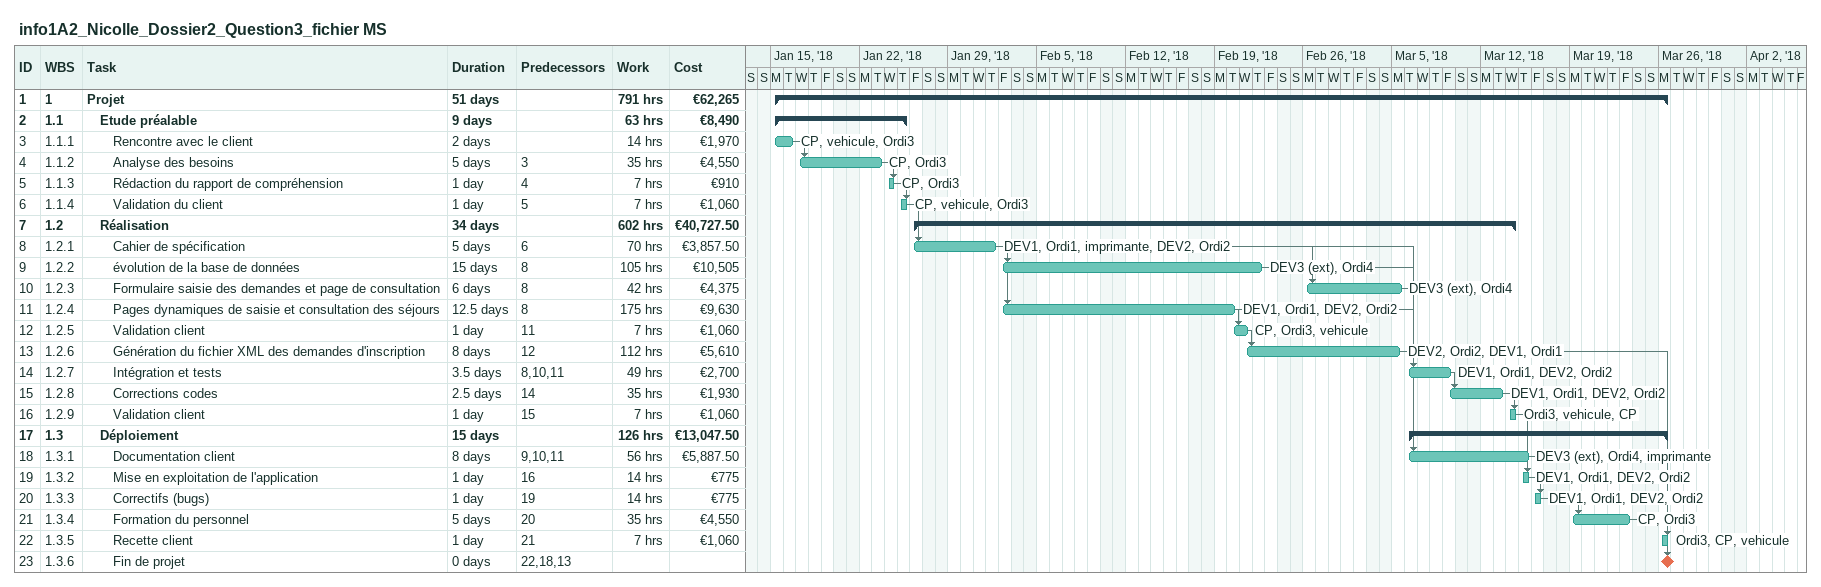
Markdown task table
info1A2_Nicolle_Dossier2_Question3_fichier MS

| ID | WBS | Task | Duration | Start | Finish | Predecessors | Resources | Work (h) | Cost (€) |
|---|---|---|---|---|---|---|---|---|---|
| 1 | 1 | **Projet** | 51d | 2018-01-15 | 2018-03-26 |  |  | 791 | 62265 |
| 2 | 1.1 | **Etude préalable** | 9d | 2018-01-15 | 2018-01-25 |  |  | 63 | 8490 |
| 3 | 1.1.1 | Rencontre avec le client | 2d | 2018-01-15 | 2018-01-16 |  | CP, vehicule, Ordi3 | 14 | 1970 |
| 4 | 1.1.2 | Analyse des besoins | 5d | 2018-01-17 | 2018-01-23 | 3 | CP, Ordi3 | 35 | 4550 |
| 5 | 1.1.3 | Rédaction du rapport de compréhension | 1d | 2018-01-24 | 2018-01-24 | 4 | CP, Ordi3 | 7 | 910 |
| 6 | 1.1.4 | Validation du client | 1d | 2018-01-25 | 2018-01-25 | 5 | CP, vehicule, Ordi3 | 7 | 1060 |
| 7 | 1.2 | **Réalisation** | 34d | 2018-01-26 | 2018-03-14 |  |  | 602 | 40727.50 |
| 8 | 1.2.1 | Cahier de spécification | 5d | 2018-01-26 | 2018-02-01 | 6 | DEV1, Ordi1, imprimante, DEV2, Ordi2 | 70 | 3857.50 |
| 9 | 1.2.2 | évolution de la base de données | 15d | 2018-02-02 | 2018-02-22 | 8 | DEV3 (ext), Ordi4 | 105 | 10505 |
| 10 | 1.2.3 | Formulaire saisie des demandes et page de consultation | 6d | 2018-02-26 | 2018-03-05 | 8 | DEV3 (ext), Ordi4 | 42 | 4375 |
| 11 | 1.2.4 | Pages dynamiques de saisie et consultation des séjours | 12.5d | 2018-02-02 | 2018-02-20 | 8 | DEV1, Ordi1, DEV2, Ordi2 | 175 | 9630 |
| 12 | 1.2.5 | Validation client | 1d | 2018-02-20 | 2018-02-21 | 11 | CP, Ordi3, vehicule | 7 | 1060 |
| 13 | 1.2.6 | Génération du fichier XML des demandes d'inscription | 8d | 2018-02-21 | 2018-03-05 | 12 | DEV2, Ordi2, DEV1, Ordi1 | 112 | 5610 |
| 14 | 1.2.7 | Intégration et tests | 3.5d | 2018-03-06 | 2018-03-09 | 8, 10, 11 | DEV1, Ordi1, DEV2, Ordi2 | 49 | 2700 |
| 15 | 1.2.8 | Corrections codes | 2.5d | 2018-03-09 | 2018-03-13 | 14 | DEV1, Ordi1, DEV2, Ordi2 | 35 | 1930 |
| 16 | 1.2.9 | Validation client | 1d | 2018-03-14 | 2018-03-14 | 15 | Ordi3, vehicule, CP | 7 | 1060 |
| 17 | 1.3 | **Déploiement** | 15d | 2018-03-06 | 2018-03-26 |  |  | 126 | 13047.50 |
| 18 | 1.3.1 | Documentation client | 8d | 2018-03-06 | 2018-03-15 | 9, 10, 11 | DEV3 (ext), Ordi4, imprimante | 56 | 5887.50 |
| 19 | 1.3.2 | Mise en exploitation de l'application | 1d | 2018-03-15 | 2018-03-15 | 16 | DEV1, Ordi1, DEV2, Ordi2 | 14 | 775 |
| 20 | 1.3.3 | Correctifs (bugs) | 1d | 2018-03-16 | 2018-03-16 | 19 | DEV1, Ordi1, DEV2, Ordi2 | 14 | 775 |
| 21 | 1.3.4 | Formation du personnel | 5d | 2018-03-19 | 2018-03-23 | 20 | CP, Ordi3 | 35 | 4550 |
| 22 | 1.3.5 | Recette client | 1d | 2018-03-26 | 2018-03-26 | 21 | Ordi3, CP, vehicule | 7 | 1060 |
| 23 | 1.3.6 | Fin de projet | 0d | 2018-03-26 | 2018-03-26 | 22, 18, 13 |  |  |  |
